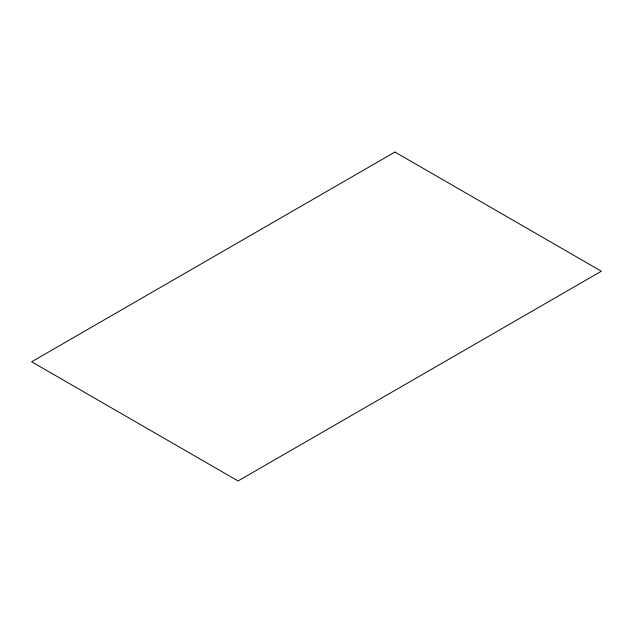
<?xml version="1.0" encoding="UTF-8"?>
<svg xmlns="http://www.w3.org/2000/svg" width="633" height="633" viewBox="0 0 633 633"><rect width="100%" height="100%" fill="white"/><g stroke="black" fill="none" stroke-linecap="round" stroke-linejoin="round"><path stroke-width="0.95" d="M394.937 152.047L31.65 361.783L238.063 480.953L601.35 271.217L394.937 152.047"/></g></svg>
